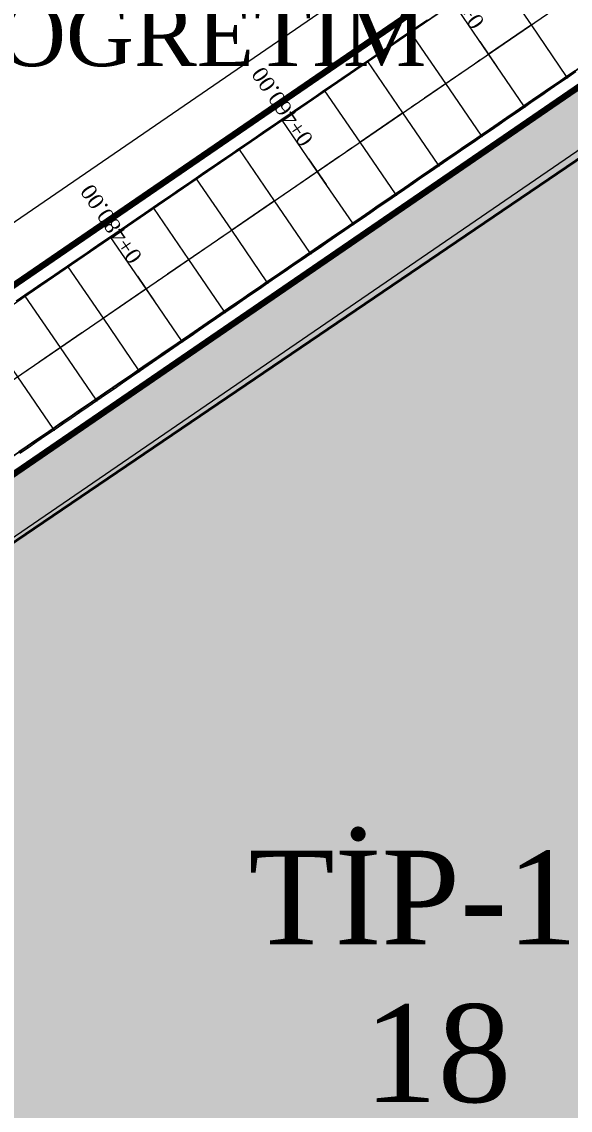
# Model space of a CAD drawing. Header units: metres. Extents: x 478603 to 489313, y 4282657 to 4289463.
# Drawn here: x 479959.8 to 480012.7, y 4287553.9 to 4287658.7 of the extents above; entities that cross this region are included whole.
import ezdxf

# ---------------------------------------------------------------- set-up
doc = ezdxf.new("R2010")
doc.units = ezdxf.units.M
for name, color, linetype, lineweight in [('ADAKENARI', 18, 'Continuous', 0), ('DEGER', 18, 'Continuous', 20), ('EKS_2', 5, 'Continuous', 0), ('EKSENLER', 3, 'Continuous', 0), ('HAT_ENERJI_NAKIL_HAT', 18, 'Continuous', 0), ('HDA_2', 30, 'Continuous', 0), ('HDO_2', 30, 'Continuous', 0), ('KALDIRIM', 11, 'Continuous', 0), ('KYA_2', 1, 'Continuous', 20), ('KYO_2', 1, 'Continuous', 20), ('PARSEL_ALAN', 254, 'Continuous', 0), ('PARSEL_SERA_ALAN', 9, 'Continuous', 40), ('PL_ALİNMAN', 1, 'Continuous', 0), ('PL_ENKESIT', 1, 'Continuous', 0), ('PL_KM', 4, 'Continuous', 0), ('PL_KMYAZI', 30, 'Continuous', 0), ('RAKORDMAN', 3, 'Continuous', 0), ('SEV_KYA_HDA', 3, 'Continuous', 0), ('SEV_KYO_HDO', 3, 'Continuous', 0), ('SNR_YAPIYAK', 18, 'Continuous', 0), ('YKA_2', 33, 'Continuous', 0), ('YKO_2', 33, 'Continuous', 0)]:
    doc.layers.add(name, color=color, linetype=linetype, lineweight=lineweight)
doc.styles.get("Standard").update_dxf_attribs({"font": 'times.ttf'})

msp = doc.modelspace()

# ---------------------------------------------------------------- hatches: boundary and pattern name
at = {"layer": 'PARSEL_ALAN'}
msp.add_hatch(color=256, dxfattribs=at).paths.add_polyline_path([(479996.22, 4287399.35), (480059.06, 4287488.92), (480291.13, 4287819.67), (480291.2, 4287822.99), (480283.53, 4287834.91), (480280.8, 4287835.46), (479887.05, 4287565.85), (479878.8, 4287560.2), (479992, 4287393.33)])
at = {"layer": 'PARSEL_SERA_ALAN'}
msp.add_hatch(color=256, dxfattribs=at).paths.add_polyline_path([(479889.34, 4287561.31), (480275.03, 4287822.94), (480280.65, 4287814.66), (480272.7, 4287809.28), (480264.76, 4287803.89), (480267.57, 4287799.75), (480259.62, 4287794.36), (480262.43, 4287790.22), (480254.48, 4287784.83), (480257.29, 4287780.69), (480241.4, 4287769.92), (480244.21, 4287765.78), (480236.26, 4287760.39), (480239.07, 4287756.25), (480231.12, 4287750.86), (480223.18, 4287745.47), (480225.99, 4287741.34), (480218.04, 4287735.95), (480220.85, 4287731.81), (480212.9, 4287726.42), (480215.71, 4287722.28), (480199.82, 4287711.5), (480202.63, 4287707.37), (480194.68, 4287701.98), (480197.49, 4287697.84), (480189.55, 4287692.45), (480192.35, 4287688.31), (480176.46, 4287677.53), (480179.27, 4287673.4), (480171.33, 4287668.01), (480174.13, 4287663.87), (480166.19, 4287658.48), (480168.99, 4287654.34), (480153.1, 4287643.56), (480155.91, 4287639.43), (480147.97, 4287634.04), (480150.77, 4287629.9), (480142.83, 4287624.51), (480134.88, 4287619.12), (480137.69, 4287614.98), (480129.75, 4287609.59), (480132.55, 4287605.46), (480124.61, 4287600.07), (480127.42, 4287595.93), (480111.53, 4287585.15), (480114.33, 4287581.01), (480106.39, 4287575.62), (480109.2, 4287571.49), (480101.25, 4287566.1), (480104.06, 4287561.96), (480088.17, 4287551.18), (480090.97, 4287547.04), (480083.03, 4287541.66), (480085.84, 4287537.52), (480069.95, 4287526.74), (480072.75, 4287522.6), (480064.81, 4287517.21), (480067.62, 4287513.07), (480059.67, 4287507.69), (480062.48, 4287503.55), (480046.59, 4287492.77), (480049.4, 4287488.63), (480041.45, 4287483.24), (480044.26, 4287479.1), (480036.31, 4287473.72), (480039.12, 4287469.58), (480023.23, 4287458.8), (480026.04, 4287454.66), (480018.09, 4287449.27), (480020.9, 4287445.13), (480005.01, 4287434.36), (480007.82, 4287430.22), (479999.87, 4287424.83), (480002.68, 4287420.69), (479994.73, 4287415.3), (479997.54, 4287411.16), (479989.6, 4287405.78), (479885.74, 4287558.88)])

# ---------------------------------------------------------------- linework, layer by layer
at = {"layer": 'ADAKENARI', "lineweight": 158}
for p, q in [((480355.14, 4287904.54), (479878.29, 4287578.03)), ((479887.05, 4287565.85), (480280.8, 4287835.46))]:
    msp.add_line(p, q, dxfattribs=at)
at = {"layer": 'EKS_2'}
for p in [(480008.91, 4287658.38, 937.84), (480004.79, 4287655.56, 937.6), (480000.66, 4287652.73, 937.35), (479996.54, 4287649.91, 937.11), (479992.41, 4287647.08, 936.87), (479988.28, 4287644.26, 936.63), (479984.16, 4287641.43, 936.39), (479980.03, 4287638.61, 936.15), (479975.91, 4287635.78, 935.91), (479971.78, 4287632.96, 935.67), (479967.66, 4287630.13, 935.43), (479963.53, 4287627.31, 935.19)]:
    msp.add_point(p, dxfattribs=at)
at = {"layer": 'EKSENLER'}
msp.add_line((480367.84, 4287904.14), (479880.57, 4287570.5), dxfattribs=at)
at = {"layer": 'HAT_ENERJI_NAKIL_HAT'}
msp.add_line((480053.97, 4287689.23, 119.22), (479898.93, 4287583.08, 119.22), dxfattribs=at)
at = {"layer": 'HDA_2'}
msp.add_polyline3d([(479998.92, 4287658.82, 937.28), (479998.09, 4287658.25, 937.23), (479997.27, 4287657.69, 937.18), (479996.44, 4287657.12, 937.14), (479995.62, 4287656.56, 937.09), (479994.79, 4287655.99, 937.04), (479993.97, 4287655.43, 936.99), (479993.14, 4287654.86, 936.94), (479992.32, 4287654.3, 936.9), (479991.49, 4287653.73, 936.85), (479990.67, 4287653.17, 936.8), (479989.84, 4287652.6, 936.75), (479989.01, 4287652.04, 936.7), (479988.19, 4287651.47, 936.65), (479987.36, 4287650.91, 936.61), (479986.54, 4287650.34, 936.56), (479985.71, 4287649.78, 936.51), (479984.89, 4287649.22, 936.46), (479984.06, 4287648.65, 936.41), (479983.24, 4287648.09, 936.37), (479982.41, 4287647.52, 936.32), (479981.59, 4287646.96, 936.27), (479980.76, 4287646.39, 936.22), (479979.94, 4287645.83, 936.17), (479979.11, 4287645.26, 936.12), (479978.29, 4287644.7, 936.08), (479977.46, 4287644.13, 936.03), (479976.64, 4287643.57, 935.98), (479975.81, 4287643, 935.93), (479974.99, 4287642.44, 935.88), (479974.16, 4287641.87, 935.83), (479973.34, 4287641.31, 935.79), (479972.51, 4287640.74, 935.74), (479971.69, 4287640.18, 935.69), (479970.86, 4287639.61, 935.64), (479970.04, 4287639.05, 935.59), (479969.21, 4287638.48, 935.55), (479968.39, 4287637.92, 935.5), (479967.56, 4287637.35, 935.45), (479966.74, 4287636.79, 935.4), (479965.91, 4287636.22, 935.35), (479965.09, 4287635.66, 935.3), (479964.26, 4287635.09, 935.26), (479963.44, 4287634.53, 935.21), (479962.61, 4287633.96, 935.16), (479961.79, 4287633.4, 935.11), (479960.96, 4287632.83, 935.06), (479960.14, 4287632.27, 935.02), (479959.31, 4287631.7, 934.97)], dxfattribs=at)
for p in [(479997.27, 4287657.69, 937.18), (479993.14, 4287654.86, 936.94), (479989.01, 4287652.04, 936.7), (479984.89, 4287649.22, 936.46), (479980.76, 4287646.39, 936.22), (479976.64, 4287643.57, 935.98), (479972.51, 4287640.74, 935.74), (479968.39, 4287637.92, 935.5), (479964.26, 4287635.09, 935.26), (479960.14, 4287632.27, 935.02)]:
    msp.add_point(p, dxfattribs=at)
at = {"layer": 'HDO_2'}
msp.add_polyline3d([(480013.14, 4287653.97, 937.71), (480012.32, 4287653.41, 937.67), (480011.49, 4287652.84, 937.62), (480010.67, 4287652.28, 937.57), (480009.84, 4287651.71, 937.52), (480009.02, 4287651.15, 937.47), (480008.19, 4287650.58, 937.43), (480007.37, 4287650.02, 937.38), (480006.54, 4287649.45, 937.33), (480005.72, 4287648.89, 937.28), (480004.89, 4287648.32, 937.23), (480004.07, 4287647.76, 937.18), (480003.24, 4287647.19, 937.14), (480002.42, 4287646.63, 937.09), (480001.59, 4287646.06, 937.04), (480000.77, 4287645.5, 936.99), (479999.94, 4287644.93, 936.94), (479999.12, 4287644.37, 936.9), (479998.29, 4287643.8, 936.85), (479997.47, 4287643.24, 936.8), (479996.64, 4287642.67, 936.75), (479995.82, 4287642.11, 936.7), (479994.99, 4287641.54, 936.65), (479994.17, 4287640.98, 936.61), (479993.34, 4287640.41, 936.56), (479992.52, 4287639.85, 936.51), (479991.69, 4287639.28, 936.46), (479990.87, 4287638.72, 936.41), (479990.04, 4287638.15, 936.36), (479989.22, 4287637.59, 936.32), (479988.39, 4287637.02, 936.27), (479987.57, 4287636.46, 936.22), (479986.74, 4287635.89, 936.17), (479985.92, 4287635.33, 936.12), (479985.09, 4287634.76, 936.08), (479984.27, 4287634.2, 936.03), (479983.44, 4287633.63, 935.98), (479982.62, 4287633.07, 935.93), (479981.79, 4287632.5, 935.88), (479980.97, 4287631.94, 935.83), (479980.14, 4287631.37, 935.79), (479979.31, 4287630.81, 935.74), (479978.49, 4287630.24, 935.69), (479977.66, 4287629.68, 935.64), (479976.84, 4287629.11, 935.59), (479976.01, 4287628.55, 935.55), (479975.19, 4287627.98, 935.5), (479974.36, 4287627.42, 935.45), (479973.54, 4287626.85, 935.4), (479972.71, 4287626.29, 935.35), (479971.89, 4287625.72, 935.3), (479971.06, 4287625.16, 935.26), (479970.24, 4287624.59, 935.21), (479969.41, 4287624.03, 935.16), (479968.59, 4287623.46, 935.11), (479967.76, 4287622.9, 935.06), (479966.94, 4287622.33, 935.01), (479966.11, 4287621.77, 934.97), (479965.29, 4287621.2, 934.92), (479964.46, 4287620.64, 934.87), (479963.64, 4287620.07, 934.82), (479962.81, 4287619.51, 934.77), (479961.99, 4287618.94, 934.73), (479961.16, 4287618.38, 934.68), (479960.34, 4287617.81, 934.63), (479959.51, 4287617.25, 934.58)], dxfattribs=at)
for p in [(480012.32, 4287653.41, 937.67), (480008.19, 4287650.58, 937.43), (480004.07, 4287647.76, 937.18), (479999.94, 4287644.93, 936.94), (479995.82, 4287642.11, 936.7), (479991.69, 4287639.28, 936.46), (479987.57, 4287636.46, 936.22), (479983.44, 4287633.63, 935.98), (479979.31, 4287630.81, 935.74), (479975.19, 4287627.98, 935.5), (479971.06, 4287625.16, 935.26), (479966.94, 4287622.33, 935.01), (479962.81, 4287619.51, 934.77)]:
    msp.add_point(p, dxfattribs=at)
at = {"layer": 'KALDIRIM'}
for p, q in [((480358.43, 4287904.97), (479877.18, 4287575.45)), ((479871.35, 4287556.88), (480278.88, 4287835.96))]:
    msp.add_line(p, q, dxfattribs=at)
at = {"layer": 'KYA_2'}
msp.add_polyline3d([(479998.89, 4287658.86, 937.74), (479998.06, 4287658.29, 937.7), (479997.24, 4287657.73, 937.67), (479996.41, 4287657.16, 937.62), (479995.59, 4287656.6, 937.57), (479994.76, 4287656.03, 937.52), (479993.94, 4287655.47, 937.48), (479993.11, 4287654.9, 937.43), (479992.29, 4287654.34, 937.4), (479991.46, 4287653.78, 937.38), (479990.63, 4287653.22, 937.35), (479989.81, 4287652.65, 937.32), (479988.98, 4287652.09, 937.3), (479988.16, 4287651.53, 937.26), (479987.33, 4287650.96, 937.23), (479986.5, 4287650.4, 937.19), (479985.68, 4287649.83, 937.16), (479984.85, 4287649.27, 937.12), (479984.03, 4287648.71, 937.08), (479983.2, 4287648.14, 937.05), (479982.38, 4287647.58, 937.01), (479981.55, 4287647.01, 936.97), (479980.72, 4287646.45, 936.93), (479979.9, 4287645.88, 936.89), (479979.07, 4287645.32, 936.86), (479978.25, 4287644.76, 936.82), (479977.42, 4287644.19, 936.78), (479976.59, 4287643.63, 936.75), (479975.77, 4287643.06, 936.71), (479974.94, 4287642.5, 936.67), (479974.12, 4287641.94, 936.63), (479973.29, 4287641.37, 936.6), (479972.47, 4287640.81, 936.56), (479971.64, 4287640.24, 936.51), (479970.82, 4287639.68, 936.47), (479969.99, 4287639.11, 936.43), (479969.17, 4287638.55, 936.38), (479968.34, 4287637.98, 936.34), (479967.51, 4287637.42, 936.3), (479966.69, 4287636.86, 936.26), (479965.86, 4287636.29, 936.22), (479965.04, 4287635.73, 936.18), (479964.21, 4287635.16, 936.14), (479963.39, 4287634.6, 936.12), (479962.56, 4287634.04, 936.09), (479961.73, 4287633.47, 936.07), (479960.91, 4287632.91, 936.04), (479960.08, 4287632.35, 936.02), (479959.25, 4287631.78, 935.98)], dxfattribs=at)
for p in [(479997.24, 4287657.73, 937.67), (479993.11, 4287654.9, 937.43), (479988.98, 4287652.09, 937.3), (479984.85, 4287649.27, 937.12), (479980.72, 4287646.45, 936.93), (479976.59, 4287643.63, 936.75), (479972.47, 4287640.81, 936.56), (479968.34, 4287637.98, 936.34), (479964.21, 4287635.16, 936.14), (479960.08, 4287632.35, 936.02)]:
    msp.add_point(p, dxfattribs=at)
at = {"layer": 'KYO_2'}
msp.add_polyline3d([(480013.21, 4287653.87, 938.96), (480012.39, 4287653.3, 938.92), (480011.56, 4287652.74, 938.89), (480010.74, 4287652.17, 938.86), (480009.92, 4287651.6, 938.83), (480009.09, 4287651.04, 938.81), (480008.27, 4287650.47, 938.78), (480007.45, 4287649.9, 938.75), (480006.62, 4287649.34, 938.72), (480005.8, 4287648.77, 938.7), (480004.97, 4287648.2, 938.67), (480004.15, 4287647.64, 938.64), (480003.32, 4287647.07, 938.59), (480002.5, 4287646.51, 938.53), (480001.67, 4287645.94, 938.48), (480000.85, 4287645.38, 938.42), (480000.02, 4287644.81, 938.37), (479999.2, 4287644.25, 938.32), (479998.37, 4287643.68, 938.28), (479997.55, 4287643.12, 938.23), (479996.72, 4287642.55, 938.19), (479995.9, 4287641.99, 938.14), (479995.07, 4287641.42, 938.11), (479994.25, 4287640.86, 938.08), (479993.43, 4287640.29, 938.05), (479992.6, 4287639.72, 938.01), (479991.78, 4287639.16, 937.98), (479990.95, 4287638.59, 937.93), (479990.13, 4287638.03, 937.87), (479989.3, 4287637.46, 937.82), (479988.48, 4287636.9, 937.76), (479987.65, 4287636.33, 937.71), (479986.82, 4287635.77, 937.65), (479986, 4287635.21, 937.6), (479985.17, 4287634.64, 937.54), (479984.35, 4287634.08, 937.49), (479983.52, 4287633.51, 937.43), (479982.7, 4287632.95, 937.4), (479981.87, 4287632.38, 937.37), (479981.05, 4287631.81, 937.34), (479980.23, 4287631.25, 937.31), (479979.4, 4287630.68, 937.28), (479978.58, 4287630.11, 937.25), (479977.75, 4287629.55, 937.22), (479976.93, 4287628.98, 937.19), (479976.11, 4287628.41, 937.16), (479975.28, 4287627.85, 937.13), (479974.46, 4287627.28, 937.09), (479973.63, 4287626.72, 937.06), (479972.81, 4287626.15, 937.02), (479971.98, 4287625.58, 936.98), (479971.16, 4287625.02, 936.95), (479970.33, 4287624.45, 936.91), (479969.51, 4287623.89, 936.87), (479968.69, 4287623.32, 936.84), (479967.86, 4287622.75, 936.8), (479967.04, 4287622.19, 936.76), (479966.21, 4287621.62, 936.72), (479965.39, 4287621.06, 936.67), (479964.56, 4287620.49, 936.63), (479963.74, 4287619.93, 936.59), (479962.91, 4287619.36, 936.55), (479962.09, 4287618.8, 936.49), (479961.26, 4287618.23, 936.44), (479960.44, 4287617.67, 936.38), (479959.61, 4287617.1, 936.33)], dxfattribs=at)
for p in [(480012.39, 4287653.3, 938.92), (480008.27, 4287650.47, 938.78), (480004.15, 4287647.64, 938.64), (480000.02, 4287644.81, 938.37), (479995.9, 4287641.99, 938.14), (479991.78, 4287639.16, 937.98), (479987.65, 4287636.33, 937.71), (479983.52, 4287633.51, 937.43), (479979.4, 4287630.68, 937.28), (479975.28, 4287627.85, 937.13), (479971.16, 4287625.02, 936.95), (479967.04, 4287622.19, 936.76), (479962.91, 4287619.36, 936.55)]:
    msp.add_point(p, dxfattribs=at)
at = {"layer": 'PARSEL_ALAN'}
for points in [[(479996.22, 4287399.35, 939.64), (480059.06, 4287488.92, 943.27), (480291.13, 4287819.67, 945.98), (480291.2, 4287822.99, 946.04), (480283.53, 4287834.91, 945.68), (480280.8, 4287835.46, 945.57), (479887.05, 4287565.85, 932.11), (479878.8, 4287560.2, 932.16), (479992, 4287393.33, 939.52), (479996.22, 4287399.35, 939.64)], [(479996.22, 4287399.35, 0), (480059.06, 4287488.92, 0), (480291.13, 4287819.67, 0), (480291.2, 4287822.99, 0), (480283.53, 4287834.91, 0), (480280.8, 4287835.46, 0), (479887.05, 4287565.85, 0), (479878.8, 4287560.2, 0), (479992, 4287393.33, 0), (479996.22, 4287399.35, 0)]]:
    msp.add_polyline3d(points, close=True, dxfattribs=at)
at = {"layer": 'PARSEL_SERA_ALAN'}
msp.add_polyline3d([(479989.6, 4287405.78, 0), (479885.74, 4287558.88, 0), (479889.34, 4287561.31, 0), (479889.34, 4287561.31, 0), (480275.03, 4287822.94, 0)], dxfattribs=at)
msp.add_polyline3d([(479989.6, 4287405.78, 0), (479885.74, 4287558.88, 0), (479889.34, 4287561.31, 0), (479889.34, 4287561.31, 0), (480275.03, 4287822.94, 0)], dxfattribs=at)
at = {"layer": 'PL_ALİNMAN'}
for p, q in [((480008.91, 4287658.38), (480004.79, 4287655.56)), ((480003.96, 4287654.99), (480003.55, 4287654.71)), ((480002.72, 4287654.14), (479998.6, 4287651.32)), ((479997.77, 4287650.75), (479997.36, 4287650.47)), ((479996.54, 4287649.91), (479992.41, 4287647.08)), ((479991.59, 4287646.52), (479991.17, 4287646.23)), ((479990.35, 4287645.67), (479986.22, 4287642.84)), ((479984.16, 4287641.43), (479980.03, 4287638.61)), ((479985.4, 4287642.28), (479984.98, 4287642)), ((479977.97, 4287637.19), (479973.85, 4287634.37)), ((479979.21, 4287638.04), (479978.8, 4287637.76)), ((479971.78, 4287632.96), (479967.66, 4287630.13)), ((479973.02, 4287633.8), (479972.61, 4287633.52)), ((479965.59, 4287628.72), (479961.47, 4287625.89)), ((479966.83, 4287629.57), (479966.42, 4287629.28)), ((479960.64, 4287625.33), (479960.23, 4287625.05))]:
    msp.add_line(p, q, dxfattribs=at)
at = {"layer": 'PL_ENKESIT'}
for points in [[(480012.39, 4287653.3, 938.92), (480012.32, 4287653.41, 937.67), (480012.31, 4287653.42, 937.72), (480008.91, 4287658.38, 937.84), (480005.52, 4287663.33, 937.72), (480005.52, 4287663.34, 937.67), (480005.49, 4287663.38, 938.1)], [(480008.27, 4287650.47, 938.78), (480008.19, 4287650.58, 937.43), (480008.19, 4287650.59, 937.48), (480004.79, 4287655.56, 937.6), (480001.4, 4287660.51, 937.48), (480001.39, 4287660.51, 937.43), (480001.37, 4287660.55, 937.86)], [(480004.15, 4287647.64, 938.64), (480004.07, 4287647.76, 937.18), (480004.06, 4287647.77, 937.23), (480000.66, 4287652.73, 937.35), (479997.27, 4287657.68, 937.23), (479997.27, 4287657.69, 937.18), (479997.24, 4287657.73, 937.67)], [(480000.02, 4287644.81, 938.37), (479999.94, 4287644.93, 936.94), (479999.94, 4287644.94, 936.99), (479996.54, 4287649.91, 937.11), (479993.15, 4287654.86, 936.99), (479993.14, 4287654.86, 936.94), (479993.11, 4287654.9, 937.43)], [(479995.9, 4287641.99, 938.14), (479995.82, 4287642.11, 936.7), (479995.81, 4287642.11, 936.75), (479992.41, 4287647.08, 936.87), (479989.02, 4287652.03, 936.75), (479989.01, 4287652.04, 936.7), (479988.98, 4287652.09, 937.3)], [(479991.78, 4287639.16, 937.98), (479991.69, 4287639.28, 936.46), (479991.69, 4287639.29, 936.51), (479988.28, 4287644.26, 936.63), (479984.9, 4287649.21, 936.51), (479984.89, 4287649.22, 936.46), (479984.85, 4287649.27, 937.12)], [(479987.65, 4287636.33, 937.71), (479987.57, 4287636.46, 936.22), (479987.56, 4287636.46, 936.27), (479984.16, 4287641.43, 936.39), (479980.77, 4287646.38, 936.27), (479980.76, 4287646.39, 936.22), (479980.72, 4287646.45, 936.93)], [(479983.52, 4287633.51, 937.43), (479983.44, 4287633.63, 935.98), (479983.43, 4287633.64, 936.03), (479980.03, 4287638.61, 936.15), (479976.64, 4287643.56, 936.03), (479976.64, 4287643.57, 935.98), (479976.59, 4287643.63, 936.75)], [(479979.4, 4287630.68, 937.28), (479979.31, 4287630.81, 935.74), (479979.31, 4287630.81, 935.79), (479975.91, 4287635.78, 935.91), (479972.52, 4287640.73, 935.79), (479972.51, 4287640.74, 935.74), (479972.47, 4287640.81, 936.56)], [(479975.28, 4287627.85, 937.13), (479975.19, 4287627.98, 935.5), (479975.18, 4287627.99, 935.55), (479971.78, 4287632.96, 935.67), (479968.39, 4287637.91, 935.55), (479968.39, 4287637.92, 935.5), (479968.34, 4287637.98, 936.34)], [(479971.16, 4287625.02, 936.95), (479971.06, 4287625.16, 935.26), (479971.06, 4287625.17, 935.31), (479967.66, 4287630.13, 935.43), (479964.27, 4287635.08, 935.31), (479964.26, 4287635.09, 935.26), (479964.21, 4287635.16, 936.14)], [(479967.04, 4287622.19, 936.76), (479966.94, 4287622.33, 935.01), (479966.93, 4287622.34, 935.06), (479963.53, 4287627.31, 935.19), (479960.14, 4287632.26, 935.07), (479960.14, 4287632.27, 935.02), (479960.08, 4287632.35, 936.02)], [(479962.91, 4287619.36, 936.55), (479962.81, 4287619.51, 934.77), (479962.81, 4287619.52, 934.82), (479959.41, 4287624.48, 934.94), (479956.02, 4287629.43, 934.82), (479956.01, 4287629.44, 934.77), (479955.95, 4287629.53, 935.85)]]:
    msp.add_polyline3d(points, dxfattribs=at)
at = {"layer": 'PL_KM'}
for p, q in [((480003.94, 4287656.79), (480005.63, 4287654.32)), ((479987.44, 4287645.49), (479989.13, 4287643.02)), ((479970.94, 4287634.19), (479972.63, 4287631.72))]:
    msp.add_line(p, q, dxfattribs=at)
at = {"layer": 'RAKORDMAN'}
for p, q in [((480112.09, 4287721.74), (479978.26, 4287630.09)), ((480061.73, 4287701.81), (479931.18, 4287612.43, 796.11)), ((479978.26, 4287630.09), (479871.35, 4287556.88, 812.81))]:
    msp.add_line(p, q, dxfattribs=at)
at = {"layer": 'SEV_KYA_HDA'}
for p, q in [((479998.06, 4287658.29, 937.7), (479998.09, 4287658.25, 937.23)), ((479996.41, 4287657.16, 937.62), (479996.43, 4287657.14, 937.38)), ((479994.76, 4287656.03, 937.52), (479994.79, 4287655.99, 937.04)), ((479993.11, 4287654.9, 937.43), (479993.13, 4287654.88, 937.19)), ((479991.46, 4287653.78, 937.38), (479991.49, 4287653.73, 936.85)), ((479989.81, 4287652.65, 937.32), (479989.82, 4287652.63, 937.04)), ((479988.16, 4287651.53, 937.26), (479988.19, 4287651.47, 936.65)), ((479986.5, 4287650.4, 937.19), (479986.52, 4287650.37, 936.87)), ((479984.85, 4287649.27, 937.12), (479984.89, 4287649.22, 936.46)), ((479983.2, 4287648.14, 937.05), (479983.22, 4287648.11, 936.71)), ((479981.55, 4287647.01, 936.97), (479981.59, 4287646.96, 936.27)), ((479979.9, 4287645.88, 936.89), (479979.92, 4287645.86, 936.53)), ((479978.25, 4287644.76, 936.82), (479978.29, 4287644.7, 936.08)), ((479976.59, 4287643.63, 936.75), (479976.62, 4287643.6, 936.36)), ((479974.94, 4287642.5, 936.67), (479974.99, 4287642.44, 935.88)), ((479973.29, 4287641.37, 936.6), (479973.31, 4287641.34, 936.19)), ((479971.64, 4287640.24, 936.51), (479971.69, 4287640.18, 935.69)), ((479969.99, 4287639.11, 936.43), (479970.01, 4287639.08, 936.01)), ((479968.34, 4287637.98, 936.34), (479968.39, 4287637.92, 935.5)), ((479966.69, 4287636.86, 936.26), (479966.71, 4287636.82, 935.83)), ((479965.04, 4287635.73, 936.18), (479965.09, 4287635.66, 935.3)), ((479963.39, 4287634.6, 936.12), (479963.41, 4287634.56, 935.66)), ((479961.73, 4287633.47, 936.07), (479961.79, 4287633.4, 935.11)), ((479960.08, 4287632.35, 936.02), (479960.11, 4287632.31, 935.52))]:
    msp.add_line(p, q, dxfattribs=at)
at = {"layer": 'SEV_KYO_HDO'}
for p, q in [((480011.56, 4287652.74, 938.89), (480011.49, 4287652.84, 937.62)), ((480009.92, 4287651.6, 938.83), (480009.88, 4287651.66, 938.18)), ((480008.27, 4287650.47, 938.78), (480008.19, 4287650.58, 937.43)), ((480006.62, 4287649.34, 938.72), (480006.58, 4287649.39, 938.03)), ((480004.97, 4287648.2, 938.67), (480004.89, 4287648.32, 937.23)), ((480003.32, 4287647.07, 938.59), (480003.28, 4287647.13, 937.86)), ((480001.67, 4287645.94, 938.48), (480001.59, 4287646.06, 937.04)), ((480000.02, 4287644.81, 938.37), (479999.98, 4287644.87, 937.66)), ((479998.37, 4287643.68, 938.28), (479998.29, 4287643.8, 936.85)), ((479996.72, 4287642.55, 938.19), (479996.68, 4287642.61, 937.47)), ((479995.07, 4287641.42, 938.11), (479994.99, 4287641.54, 936.65)), ((479993.43, 4287640.29, 938.05), (479993.38, 4287640.35, 937.3)), ((479991.78, 4287639.16, 937.98), (479991.69, 4287639.28, 936.46)), ((479990.13, 4287638.03, 937.87), (479990.08, 4287638.09, 937.12)), ((479988.48, 4287636.9, 937.76), (479988.39, 4287637.02, 936.27)), ((479986.82, 4287635.77, 937.65), (479986.78, 4287635.83, 936.91)), ((479985.17, 4287634.64, 937.54), (479985.09, 4287634.76, 936.08)), ((479983.52, 4287633.51, 937.43), (479983.48, 4287633.57, 936.71)), ((479981.87, 4287632.38, 937.37), (479981.79, 4287632.5, 935.88)), ((479980.23, 4287631.25, 937.31), (479980.18, 4287631.31, 936.55)), ((479978.58, 4287630.11, 937.25), (479978.49, 4287630.24, 935.69)), ((479976.93, 4287628.98, 937.19), (479976.88, 4287629.05, 936.39)), ((479975.28, 4287627.85, 937.13), (479975.19, 4287627.98, 935.5)), ((479973.63, 4287626.72, 937.06), (479973.59, 4287626.78, 936.23)), ((479971.98, 4287625.58, 936.98), (479971.89, 4287625.72, 935.3)), ((479970.33, 4287624.45, 936.91), (479970.29, 4287624.52, 936.06)), ((479968.69, 4287623.32, 936.84), (479968.59, 4287623.46, 935.11)), ((479967.04, 4287622.19, 936.76), (479966.99, 4287622.26, 935.89)), ((479965.39, 4287621.06, 936.67), (479965.29, 4287621.2, 934.92)), ((479963.74, 4287619.93, 936.59), (479963.69, 4287620, 935.71)), ((479962.09, 4287618.8, 936.49), (479961.99, 4287618.94, 934.73)), ((479960.44, 4287617.67, 936.38), (479960.39, 4287617.74, 935.51))]:
    msp.add_line(p, q, dxfattribs=at)
at = {"layer": 'SNR_YAPIYAK'}
for p, q in [((479885.74, 4287558.89, 912.34), (480281.03, 4287829.56, 912.34)), ((480011.2, 4287675.09, 119.22), (479877.04, 4287583.23, 119.22))]:
    msp.add_line(p, q, dxfattribs=at)
at = {"layer": 'YKA_2'}
msp.add_polyline3d([(479998.92, 4287658.81, 937.33), (479998.1, 4287658.25, 937.28), (479997.27, 4287657.68, 937.23), (479996.45, 4287657.12, 937.19), (479995.62, 4287656.55, 937.14), (479994.8, 4287655.99, 937.09), (479993.97, 4287655.42, 937.04), (479993.15, 4287654.86, 936.99), (479992.32, 4287654.29, 936.95), (479991.5, 4287653.73, 936.9), (479990.67, 4287653.16, 936.85), (479989.85, 4287652.6, 936.8), (479989.02, 4287652.03, 936.75), (479988.2, 4287651.47, 936.7), (479987.37, 4287650.9, 936.66), (479986.55, 4287650.34, 936.61), (479985.72, 4287649.77, 936.56), (479984.9, 4287649.21, 936.51), (479984.07, 4287648.64, 936.46), (479983.24, 4287648.08, 936.42), (479982.42, 4287647.51, 936.37), (479981.59, 4287646.95, 936.32), (479980.77, 4287646.38, 936.27), (479979.94, 4287645.82, 936.22), (479979.12, 4287645.25, 936.17), (479978.29, 4287644.69, 936.13), (479977.47, 4287644.12, 936.08), (479976.64, 4287643.56, 936.03), (479975.82, 4287642.99, 935.98), (479974.99, 4287642.43, 935.93), (479974.17, 4287641.86, 935.88), (479973.34, 4287641.3, 935.84), (479972.52, 4287640.73, 935.79), (479971.69, 4287640.17, 935.74), (479970.87, 4287639.6, 935.69), (479970.04, 4287639.04, 935.64), (479969.22, 4287638.47, 935.6), (479968.39, 4287637.91, 935.55), (479967.57, 4287637.34, 935.5), (479966.74, 4287636.78, 935.45), (479965.92, 4287636.21, 935.4), (479965.09, 4287635.65, 935.35), (479964.27, 4287635.08, 935.31), (479963.44, 4287634.52, 935.26), (479962.62, 4287633.95, 935.21), (479961.79, 4287633.39, 935.16), (479960.97, 4287632.82, 935.11), (479960.14, 4287632.26, 935.07), (479959.32, 4287631.69, 935.02)], dxfattribs=at)
for p in [(479997.27, 4287657.68, 937.23), (479993.15, 4287654.86, 936.99), (479989.02, 4287652.03, 936.75), (479984.9, 4287649.21, 936.51), (479980.77, 4287646.38, 936.27), (479976.64, 4287643.56, 936.03), (479972.52, 4287640.73, 935.79), (479968.39, 4287637.91, 935.55), (479964.27, 4287635.08, 935.31), (479960.14, 4287632.26, 935.07)]:
    msp.add_point(p, dxfattribs=at)
at = {"layer": 'YKO_2'}
msp.add_polyline3d([(480013.14, 4287653.98, 937.76), (480012.31, 4287653.42, 937.72), (480011.49, 4287652.85, 937.67), (480010.66, 4287652.29, 937.62), (480009.84, 4287651.72, 937.57), (480009.01, 4287651.16, 937.52), (480008.19, 4287650.59, 937.48), (480007.36, 4287650.03, 937.43), (480006.54, 4287649.46, 937.38), (480005.71, 4287648.9, 937.33), (480004.89, 4287648.33, 937.28), (480004.06, 4287647.77, 937.23), (480003.24, 4287647.2, 937.19), (480002.41, 4287646.64, 937.14), (480001.59, 4287646.07, 937.09), (480000.76, 4287645.51, 937.04), (479999.94, 4287644.94, 936.99), (479999.11, 4287644.38, 936.95), (479998.29, 4287643.81, 936.9), (479997.46, 4287643.24, 936.85), (479996.64, 4287642.68, 936.8), (479995.81, 4287642.11, 936.75), (479994.99, 4287641.55, 936.7), (479994.16, 4287640.98, 936.66), (479993.34, 4287640.42, 936.61), (479992.51, 4287639.85, 936.56), (479991.69, 4287639.29, 936.51), (479990.86, 4287638.72, 936.46), (479990.04, 4287638.16, 936.41), (479989.21, 4287637.59, 936.37), (479988.39, 4287637.03, 936.32), (479987.56, 4287636.46, 936.27), (479986.74, 4287635.9, 936.22), (479985.91, 4287635.33, 936.17), (479985.08, 4287634.77, 936.13), (479984.26, 4287634.2, 936.08), (479983.43, 4287633.64, 936.03), (479982.61, 4287633.07, 935.98), (479981.78, 4287632.51, 935.93), (479980.96, 4287631.94, 935.88), (479980.13, 4287631.38, 935.84), (479979.31, 4287630.81, 935.79), (479978.48, 4287630.25, 935.74), (479977.66, 4287629.68, 935.69), (479976.83, 4287629.12, 935.64), (479976.01, 4287628.55, 935.6), (479975.18, 4287627.99, 935.55), (479974.36, 4287627.43, 935.5), (479973.53, 4287626.86, 935.45), (479972.71, 4287626.3, 935.4), (479971.88, 4287625.73, 935.35), (479971.06, 4287625.17, 935.31), (479970.23, 4287624.6, 935.26), (479969.41, 4287624.04, 935.21), (479968.58, 4287623.47, 935.16), (479967.76, 4287622.91, 935.11), (479966.93, 4287622.34, 935.06), (479966.11, 4287621.78, 935.02), (479965.28, 4287621.21, 934.97), (479964.46, 4287620.65, 934.92), (479963.63, 4287620.08, 934.87), (479962.81, 4287619.52, 934.82), (479961.98, 4287618.95, 934.78), (479961.16, 4287618.39, 934.73), (479960.33, 4287617.82, 934.68), (479959.5, 4287617.26, 934.63)], dxfattribs=at)
for p in [(480012.31, 4287653.42, 937.72), (480008.19, 4287650.59, 937.48), (480004.06, 4287647.77, 937.23), (479999.94, 4287644.94, 936.99), (479995.81, 4287642.11, 936.75), (479991.69, 4287639.29, 936.51), (479987.56, 4287636.46, 936.27), (479983.43, 4287633.64, 936.03), (479979.31, 4287630.81, 935.79), (479975.18, 4287627.99, 935.55), (479971.06, 4287625.17, 935.31), (479966.93, 4287622.34, 935.06), (479962.81, 4287619.52, 934.82)]:
    msp.add_point(p, dxfattribs=at)

# ---------------------------------------------------------------- texts
at = {"layer": 'DEGER'}
msp.add_text('TEKNİK ÖĞRETİM ', height=6, dxfattribs=at).set_placement((479921.53, 4287654.42))
at = {"layer": 'DEGER', "lineweight": 13}
for s, height, p in [('TİP-17', 9, (479981.64, 4287569.85)), ('18', 9.414, (479992.76, 4287554.64))]:
    msp.add_text(s, height=height, dxfattribs=at).set_placement(p)
at = {"layer": 'PL_KMYAZI'}
for s, p in [('0+440.00', (480004.47, 4287658.67)), ('0+460.00', (479987.97, 4287647.37)), ('0+480.00', (479971.47, 4287636.07))]:
    msp.add_text(s, height=1.5, rotation=484.4003, dxfattribs=at).set_placement(p)

doc.saveas('drawing.dxf')
